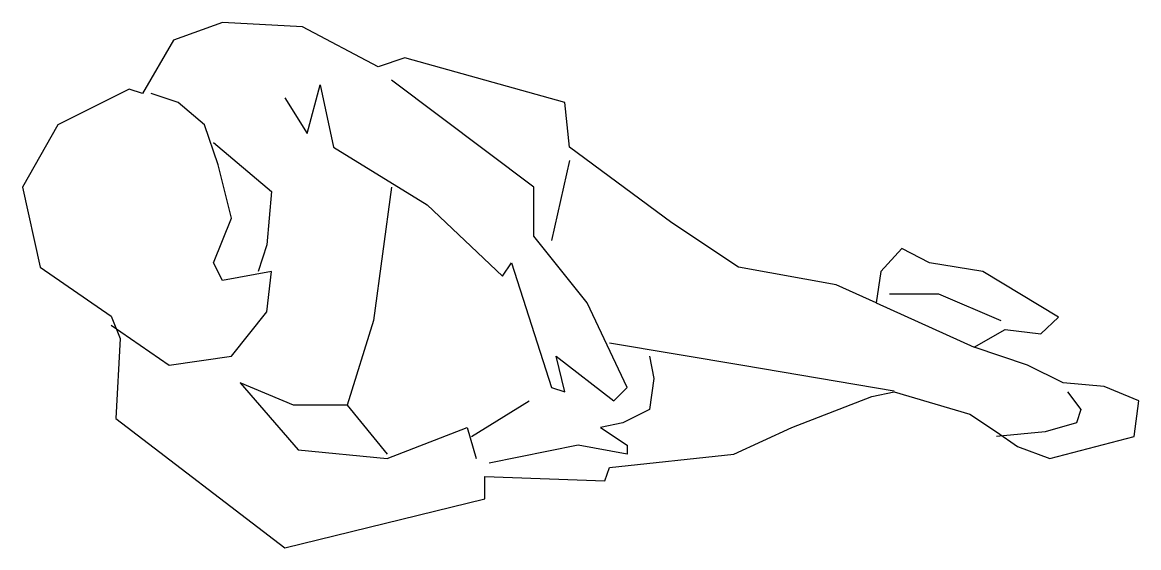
# Model space of a CAD drawing. Header units: millimetres. Extents: x -1485.13 to -1483.99, y 1866.37 to 1866.9.
import ezdxf

# ---------------------------------------------------------------- set-up
doc = ezdxf.new("R2010")
doc.units = ezdxf.units.MM
doc.header["$LTSCALE"] = 10
doc.layers.add('Humanos', color=2, linetype='Continuous')

msp = doc.modelspace()

# ---------------------------------------------------------------- linework, layer by layer
at = {"layer": 'Humanos'}
msp.add_lwpolyline([(-1484.1549, 1866.5699), (-1484.1231, 1866.5881), (-1484.0867, 1866.5835), (-1484.0685, 1866.6006), (-1484.1458, 1866.6472), (-1484.2003, 1866.6563), (-1484.2288, 1866.671), (-1484.2503, 1866.6472), (-1484.2549, 1866.6154), (-1484.2958, 1866.6336), (-1484.3958, 1866.6517), (-1484.4639, 1866.6972), (-1484.5685, 1866.7745), (-1484.573, 1866.82), (-1484.7366, 1866.8655), (-1484.7639, 1866.8564), (-1484.8412, 1866.8974), (-1484.923, 1866.9019), (-1484.973, 1866.8837), (-1485.0048, 1866.8291), (-1485.0184, 1866.8337), (-1485.0912, 1866.7973), (-1485.1275, 1866.7336), (-1485.1093, 1866.6517), (-1485.0366, 1866.6017), (-1485.0275, 1866.579), (-1485.0321, 1866.4971), (-1484.8594, 1866.3652), (-1484.6548, 1866.4152), (-1484.6548, 1866.438), (-1484.5321, 1866.4334), (-1484.5276, 1866.4471), (-1484.4003, 1866.4607), (-1484.3412, 1866.488), (-1484.2594, 1866.5198), (-1484.2367, 1866.5244), (-1484.1594, 1866.5016), (-1484.1321, 1866.4835), (-1484.1105, 1866.4687), (-1484.0776, 1866.4562), (-1483.9912, 1866.4789), (-1483.9867, 1866.5153), (-1484.0218, 1866.53), (-1484.064, 1866.5335), (-1484.1003, 1866.5517)], close=True, dxfattribs=at)
for points in [[(-1484.8594, 1866.8246), (-1484.8366, 1866.7882), (-1484.823, 1866.8382), (-1484.8094, 1866.7745), (-1484.7139, 1866.7154), (-1484.6367, 1866.6426), (-1484.6276, 1866.6563), (-1484.5867, 1866.5289), (-1484.573, 1866.5244), (-1484.5821, 1866.5608), (-1484.523, 1866.5153), (-1484.5094, 1866.5289), (-1484.5503, 1866.6154), (-1484.6048, 1866.6836), (-1484.6048, 1866.7336), (-1484.7503, 1866.8428)], [(-1485.0366, 1866.5926), (-1484.9775, 1866.5517), (-1484.9139, 1866.5608), (-1484.8775, 1866.6063), (-1484.873, 1866.6472), (-1484.923, 1866.6381), (-1484.9321, 1866.6563), (-1484.9139, 1866.7018), (-1484.9275, 1866.7564), (-1484.9412, 1866.7973), (-1484.9684, 1866.82), (-1484.9957, 1866.8291)], [(-1484.9321, 1866.7791), (-1484.873, 1866.7291), (-1484.8775, 1866.6745), (-1484.8866, 1866.6472)], [(-1484.5685, 1866.7609), (-1484.5867, 1866.679)], [(-1484.7503, 1866.7336), (-1484.7685, 1866.5972), (-1484.7957, 1866.5107), (-1484.8503, 1866.5107), (-1484.9048, 1866.5335), (-1484.8457, 1866.4653), (-1484.7548, 1866.4562), (-1484.673, 1866.488), (-1484.6639, 1866.4562)], [(-1484.2412, 1866.6245), (-1484.1912, 1866.6245), (-1484.1276, 1866.5972)], [(-1484.2549, 1866.6154), (-1484.1549, 1866.5699)], [(-1484.5276, 1866.5744), (-1484.3912, 1866.5517), (-1484.2366, 1866.5254)], [(-1484.4867, 1866.5608), (-1484.4821, 1866.538), (-1484.4867, 1866.5062), (-1484.5139, 1866.4926), (-1484.5367, 1866.488), (-1484.5094, 1866.4698), (-1484.5094, 1866.4607), (-1484.5594, 1866.4698), (-1484.6503, 1866.4516)], [(-1484.0594, 1866.5244), (-1484.0458, 1866.5062), (-1484.0503, 1866.4926), (-1484.0821, 1866.4835), (-1484.1321, 1866.4789)], [(-1484.7957, 1866.5107), (-1484.7548, 1866.4607)], [(-1484.6685, 1866.4789), (-1484.6094, 1866.5153)]]:
    msp.add_lwpolyline(points, dxfattribs=at)

doc.saveas('drawing.dxf')
